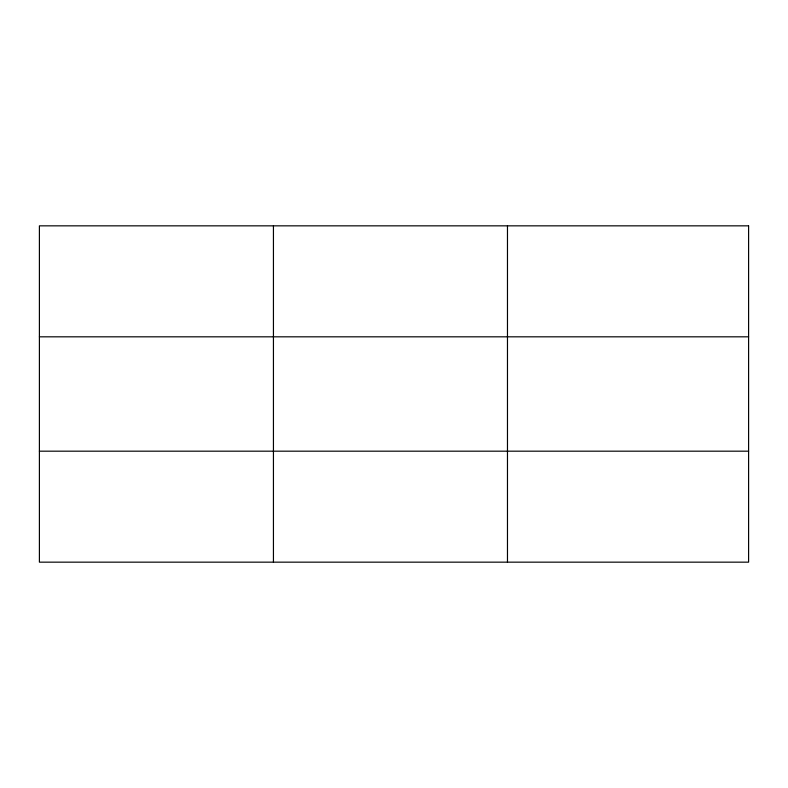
<?xml version="1.0" encoding="UTF-8"?>
<svg xmlns="http://www.w3.org/2000/svg" width="788" height="788" viewBox="0 0 788 788"><rect width="100%" height="100%" fill="white"/><g stroke="black" fill="none" stroke-linecap="round" stroke-linejoin="round"><path stroke-width="1.18" d="M273.436 562.159L273.436 225.841M507.472 562.159L507.472 225.841M39.4 336.821L748.6 336.821M39.4 451.179L748.6 451.179M748.6 225.841L39.4 225.841L39.4 562.159L748.6 562.159L748.6 225.841"/></g></svg>
